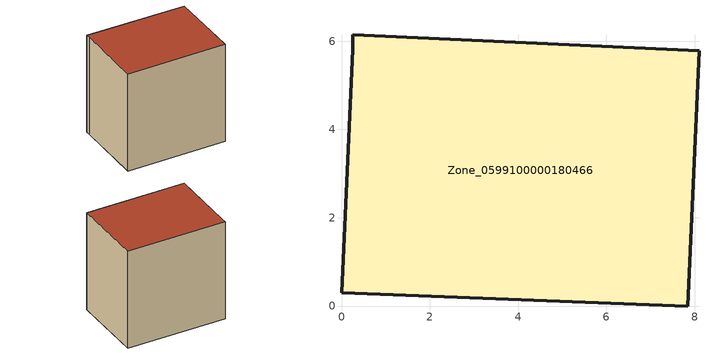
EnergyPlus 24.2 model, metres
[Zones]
Zone_0599100000180466
 floor ground (C_G): 0.26,6.14 8.1,5.78 7.84,0 0,0.3 0.26,5.81 z1.51
 wall outside (C_F): 7.84,0 8.1,5.78 0.26,6.14 0.26,5.81 0,0.3 7.84,0 z1.51:9.54
 roof outside (C_R): 8.1,5.78 0.26,6.14 0.26,5.81 0,0.3 7.84,0 z9.54
[BUILDING]
Pand.0599100000180466: North Axis=0; Terrain=City; Loads Convergence Tolerance Value=0.04; Temperature Convergence Tolerance Value=0.4; Solar Distribution=FullExterior; Maximum Number of Warmup Days=25; Minimum Number of Warmup Days=1
[Site:Location]
Rotterdam.The.Hague.AP_ZH_NLD Design_Conditions: Latitude=51.96; Longitude=4.45; Time Zone=1; Elevation=-4.5
[SITE:GROUNDTEMPERATURE:BUILDINGSURFACE]
18, 18, 18, 18, 18, 18, 18, 18, 18, 18, 18, 18
[MATERIAL] Thermal Absorptance=0.9; Solar Absorptance=0.7; Visible Absorptance=0.7
Name | Roughness | Thickness | Conductivity | Density | Specific Heat
G.TI.1946-1964 | MediumSmooth | 0.15 | 1 | 540 | 1210
F.TI.1946-1964 | Rough | 0.3 | 0.857143 | 1920 | 840
R.TI.1946-1964 | MediumRough | 0.2 | 0.277778 | 1500 | 1000
[CONSTRUCTION]
C_G: G.TI.1946-1964
C_F: F.TI.1946-1964
C_R: R.TI.1946-1964
[ZONE]
Zone_0599100000180466: Type=1; Multiplier=1; Ceiling Height=Autocalculate; Volume=Autocalculate; Floor Area=autocalculate; Part of Total Floor Area=Yes
[ZONEINFILTRATION:DESIGNFLOWRATE]
Infil_Zone_0599100000180466: Zone or ZoneList or Space or SpaceList=Zone_0599100000180466; Schedule=AlwaysOn; Design Flow Rate Calculation Method=Flow/Area; Flow Rate per Floor Area=0.003; Constant Term Coefficient=1; Temperature Term Coefficient=0; Velocity Term Coefficient=0; Velocity Squared Term Coefficient=0
[HVACTEMPLATE:ZONE:IDEALLOADSAIRSYSTEM]
Zone_0599100000180466: Maximum Heating Supply Air Temperature=50; Minimum Cooling Supply Air Temperature=13; Maximum Heating Supply Air Humidity Ratio=0.0156; Minimum Cooling Supply Air Humidity Ratio=0.0077; Heating Limit=NoLimit; Cooling Limit=NoLimit; Dehumidification Control Type=ConstantSensibleHeatRatio; Cooling Sensible Heat Ratio=0.7; Dehumidification Setpoint=60; Humidification Control Type=None; Humidification Setpoint=30; Outdoor Air Method=None; Outdoor Air Flow Rate per Person=0.00944; Outdoor Air Flow Rate per Zone Floor Area=0; Outdoor Air Flow Rate per Zone=0; Demand Controlled Ventilation Type=None; Outdoor Air Economizer Type=NoEconomizer; Heat Recovery Type=None; Sensible Heat Recovery Effectiveness=0.7; Latent Heat Recovery Effectiveness=0.65
[ZONECONTROL:THERMOSTAT]
ThermostatControl_Zone_0599100000180466: Zone or ZoneList=Zone_0599100000180466; Control Type Schedule=DualSetpointControlType; Control 1=Thermostat_Zone_0599100000180466; Temperature Difference Between Cutout And Setpoint=0
[THERMOSTATSETPOINT:DUALSETPOINT]
Thermostat_Zone_0599100000180466: Heating Setpoint Temperature Schedule=HeatingSetpoint_Zone_0599100000180466; Cooling Setpoint Temperature Schedule=CoolingSetpoint_Zone_0599100000180466
[SCHEDULE:COMPACT]
HeatingSetpoint_Zone_0599100000180466: Through: 12/31, For: AllDays, Until: 24:00, 21
CoolingSetpoint_Zone_0599100000180466: Through: 12/31, For: AllDays, Until: 24:00, 24
DualSetpointControlType: Through: 12/31, For: AllDays, Until: 24:00, 4
AlwaysOn: Through: 12/31, For: AllDays, Until: 24:00, 1
